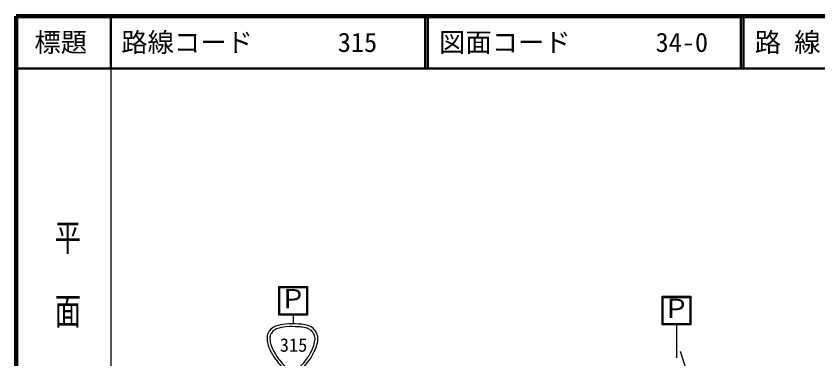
# Model space of a CAD drawing. Units: millimetres at full size, sheet at 1:1000; details may follow other scales. Extents: x 40000 to 680000, y 20000 to 380000.
# Drawn here: x 40000 to 192380, y 314763 to 380000 of the extents above; entities that cross this region are included whole.
import ezdxf
from ezdxf.enums import TextEntityAlignment as Align

# ---------------------------------------------------------------- set-up
doc = ezdxf.new("R2010")
doc.units = ezdxf.units.MM
doc.header["$LTSCALE"] = 1000
for name, color, linetype, lineweight in [('M-STR-STRC', 7, 'Continuous', 25), ('M-TTL', 2, 'Continuous', 140), ('M-TTL-BAND', 7, 'Continuous', 25), ('M-TTL-LINE', 7, 'Continuous', 50)]:
    doc.layers.add(name, color=color, linetype=linetype, lineweight=lineweight)
doc.layers.add('M-TTL-TXT', color=7, linetype='Continuous')
doc.styles.add('@ＭＳ ゴシック', font='')
doc.styles.add('ＭＳ ゴシック', font='')
doc.styles.get('@ＭＳ ゴシック').set_extended_font_data('@MS Gothic')
doc.styles.get('ＭＳ ゴシック').set_extended_font_data('MS Gothic')

msp = doc.modelspace()

# ---------------------------------------------------------------- linework, layer by layer
at = {"layer": 'M-STR-STRC'}
for p, q in [((89930, 328539), (95390, 328539)), ((89930, 323079), (89930, 328539)), ((90140, 328329), (95180, 328329)), ((90140, 323289), (90140, 328329)), ((95180, 328329), (95180, 323289)), ((95390, 328539), (95390, 323079)), ((162761, 326695), (168221, 326695)), ((162761, 321235), (162761, 326695)), ((162971, 326485), (168011, 326485)), ((162971, 321445), (162971, 326485)), ((168011, 326485), (168011, 321445)), ((168221, 326695), (168221, 321235)), ((95390, 323079), (89930, 323079)), ((95180, 323289), (90140, 323289)), ((92660, 323079), (92660, 321445)), ((168221, 321235), (162761, 321235)), ((168011, 321445), (162971, 321445)), ((165491, 321235), (165491, 314969)), ((176881, 282369), (166252, 316173))]:
    msp.add_line(p, q, dxfattribs=at)
for points in [[(91210, 321378), (92165, 321481), (92710, 321452), (93669, 321404), (94136, 321381), (94403, 321375), (94859, 321272), (95350, 321161), (95642, 321104), (96076, 320849), (96422, 320644), (96608, 320488), (96842, 320161), (97118, 319778), (97234, 319515), (97318, 319051), (97402, 318593), (97349, 318319), (97265, 317861), (97164, 317305), (97045, 317003), (96816, 316486), (96436, 315627), (96168, 315164), (95626, 314397), (95225, 313829), (94979, 313515), (94463, 313049), (93995, 312626), (93723, 312364), (93141, 312123), (92976, 312055), (92869, 312053), (92691, 312044), (92402, 312029), (92224, 312000), (91951, 312097), (91489, 312259), (91289, 312489), (90920, 312811), (90539, 313142), (90367, 313372), (90047, 313763), (89536, 314386), (89244, 314737), (88831, 315428), (88402, 316146), (88156, 316561), (87905, 317359), (87770, 317788), (87738, 318046), (87720, 318496), (87705, 318879), (87674, 319112), (87799, 319474), (87946, 319896), (88115, 320113), (88434, 320426), (88723, 320708), (88932, 320829), (89307, 320981), (90010, 321267), (90455, 321296), (91210, 321378)], [(91318, 320861), (92221, 320957), (92736, 320923), (93643, 320876), (94074, 320853), (94321, 320849), (94742, 320753), (95169, 320657), (95424, 320607), (95802, 320385), (96073, 320225), (96219, 320102), (96403, 319846), (96624, 319538), (96717, 319327), (96785, 318954), (96855, 318570), (96811, 318340), (96741, 317956), (96649, 317449), (96539, 317173), (96331, 316701), (95967, 315880), (95711, 315437), (95193, 314703), (94818, 314172), (94588, 313879), (94106, 313444), (93691, 313069), (93450, 312837), (92934, 312623), (92835, 312582), (92771, 312581), (92664, 312575), (92456, 312565), (92329, 312544), (92133, 312613), (91746, 312750), (91578, 312942), (91269, 313211), (90915, 313520), (90754, 313734), (90456, 314098), (89965, 314697), (89684, 315035), (89286, 315701), (88882, 316376), (88650, 316767), (88414, 317518), (88296, 317895), (88268, 318122), (88252, 318517), (88240, 318822), (88215, 319007), (88315, 319295), (88430, 319625), (88562, 319795), (88812, 320040), (89042, 320266), (89210, 320362), (89509, 320484), (90178, 320755), (90600, 320784), (91318, 320861)]]:
    msp.add_open_spline(points, degree=3, knots=[0, 0, 0, 0, 1, 1, 1, 2, 2, 2, 3, 3, 3, 4, 4, 4, 5, 5, 5, 6, 6, 6, 7, 7, 7, 8, 8, 8, 9, 9, 9, 10, 10, 10, 11, 11, 11, 12, 12, 12, 13, 13, 13, 14, 14, 14, 15, 15, 15, 16, 16, 16, 17, 17, 17, 18, 18, 18, 19, 19, 19, 20, 20, 20, 21, 21, 21, 21], dxfattribs=at)
at = {"layer": 'M-TTL'}
for p, q in [((40000, 380000), (40000, 20000)), ((680000, 380000), (40000, 380000))]:
    msp.add_line(p, q, dxfattribs=at)
at = {"layer": 'M-TTL-BAND'}
msp.add_line((58000, 370000), (58000, 20000), dxfattribs=at)
at = {"layer": 'M-TTL-LINE'}
for p, q in [((58000, 380000), (58000, 370000)), ((117750, 380000), (117750, 370000)), ((118250, 380000), (118250, 370000)), ((177750, 380000), (177750, 370000)), ((178250, 380000), (178250, 370000)), ((40000, 370000), (680000, 370000))]:
    msp.add_line(p, q, dxfattribs=at)

# ---------------------------------------------------------------- texts
at = {"layer": 'M-STR-STRC', "style": 'ＭＳ ゴシック'}
for s, height, p in [('Ｐ', 3666, (90123, 323305)), ('Ｐ', 3666, (162954, 321461)), ('315', 2566, (90120, 315368))]:
    msp.add_text(s, height=height, dxfattribs=at).set_placement(p, align=Align.BOTTOM_LEFT)
at = {"layer": 'M-TTL-BAND', "style": '@ＭＳ ゴシック', "width": 1.4}
msp.add_text('平  面  図', height=3666, rotation=270, dxfattribs=at).set_placement((49777, 306475), align=Align.MIDDLE_RIGHT)
at = {"layer": 'M-TTL-TXT', "style": 'ＭＳ ゴシック'}
msp.add_text('標題', height=3666, dxfattribs=at).set_placement((48500, 375000), align=Align.MIDDLE_CENTER)
for s, p in [('路線コード', (60000, 375000)), ('315', (101142, 375000)), ('図面コード', (120380, 375000)), ('34-0', (161521, 375000)), ('路 線 名', (180380, 375000))]:
    msp.add_text(s, height=3666, dxfattribs=at).set_placement(p, align=Align.MIDDLE_LEFT)

doc.saveas('drawing.dxf')
